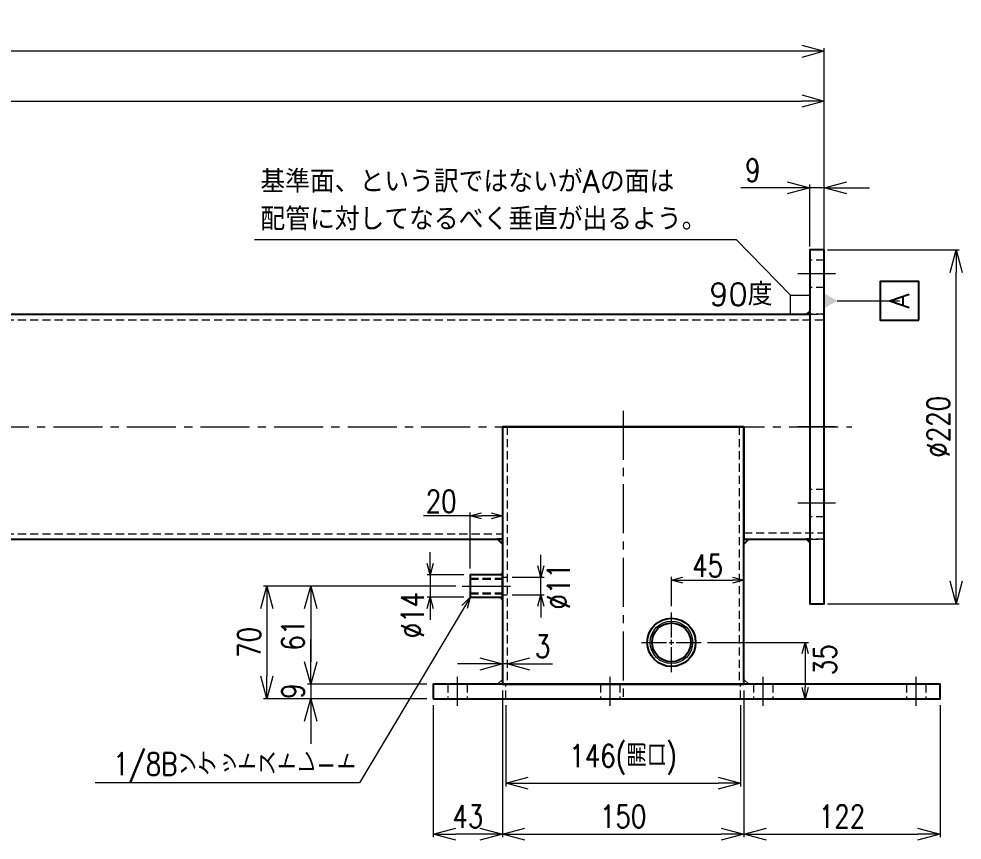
# Model space of a CAD drawing. Header units: millimetres. Extents: x 0 to 4931, y -34 to 1655.
# Drawn here: x 3816 to 4402, y 377 to 888 of the extents above; entities that cross this region are included whole.
import ezdxf
from ezdxf import colors
from ezdxf.entities.mleader import LeaderData, LeaderLine
from ezdxf.enums import TextEntityAlignment as Align
from ezdxf.math import Vec2, Vec3

# ---------------------------------------------------------------- set-up
doc = ezdxf.new("R2010")
doc.units = ezdxf.units.MM
doc.header["$LTSCALE"] = 1.6
doc.header["$PDMODE"] = 99
doc.header["$PDSIZE"] = 1
doc.linetypes.add('CENTER2', pattern=[28.575, 19.05, -3.175, 3.175, -3.175])
doc.linetypes.add('HIDDEN2', pattern=[4.7625, 3.175, -1.5875])
for name, color, linetype, lineweight in [('02_細線', 5, 'Continuous', 13), ('03_かくれ線', 6, 'HIDDEN2', 13), ('04_中心線', 1, 'CENTER2', 9), ('07_寸法線', 3, 'Continuous', 9), ('11_HATCH', 4, 'Continuous', 13)]:
    doc.layers.add(name, color=color, linetype=linetype, lineweight=lineweight)
doc.styles.get("Standard").update_dxf_attribs({"font": 'txt.shx', "bigfont": 'extfont2.shx'})
doc.styles.add('寸法用', font='simplex.shx', dxfattribs={"width": 0.8, "bigfont": '@extfont2.shx'})
doc.dimstyles.new('機械製図用', dxfattribs={"dimtxt": 3.5, "dimasz": 3.5, "dimexe": 2, "dimexo": 0, "dimgap": 1.2, "dimtad": 1, "dimdsep": 46, "dimtxsty": '寸法用', "dimblk": 'OPEN30', "dimcen": 0, "dimclrd": 256, "dimclre": 256, "dimclrt": 7, "dimazin": 2, "dimtm": 1e-09, "dimtfac": 0.75, "dimtmove": 0, "dimatfit": 3, "dimldrblk": 'OPEN30', "dimfxl": 1, "dimlwd": -1, "dimlwe": -1, "dimarcsym": 0})

# ---------------------------------------------------------------- blocks, each defined once
blk = doc.blocks.new('_Open30')
at = {"color": 0, "linetype": 'ByBlock', "lineweight": -2}
for p, q in [((-1, 0.268), (0, 0)), ((0, 0), (-1, -0.268)), ((0, 0), (-1, 0))]:
    blk.add_line(p, q, dxfattribs=at)
blk = doc.blocks.new('*D225')
at = {"layer": '07_寸法線', "transparency": 16777216}
for p, q in [((3030.42, 703.86), (3030.42, 838.45)), ((4316.42, 743.96), (4316.42, 838.45)), ((3044.42, 836.45), (4302.42, 836.45))]:
    blk.add_line(p, q, dxfattribs=at)
at = {"layer": 'Defpoints', "color": 0, "transparency": 16777216}
for p in [(4316.42, 836.45), (4316.42, 743.96), (3030.42, 703.86)]:
    blk.add_point(p, dxfattribs=at)
at = {"layer": '07_寸法線', "transparency": 16777216, "xscale": 14, "yscale": 14, "zscale": 14, "rotation": 180}
blk.add_blockref('_Open30', (3030.42, 836.45), dxfattribs=at)
at = {"layer": '07_寸法線', "transparency": 16777216, "xscale": 14, "yscale": 14, "zscale": 14}
blk.add_blockref('_Open30', (4316.42, 836.45), dxfattribs=at)
at = {"layer": '07_寸法線', "color": 7, "transparency": 16777216, "insert": (3673.42, 847.45), "char_height": 14, "attachment_point": 5, "style": '寸法用'}
blk.add_mtext('1286', dxfattribs=at)
blk = doc.blocks.new('*D226')
at = {"layer": '07_寸法線', "transparency": 16777216}
for p, q in [((3026.42, 738.96), (3026.42, 869.33)), ((4316.42, 743.96), (4316.42, 869.33)), ((4302.42, 867.33), (3040.42, 867.33))]:
    blk.add_line(p, q, dxfattribs=at)
at = {"layer": 'Defpoints', "color": 0, "transparency": 16777216}
for p in [(3026.42, 867.33), (3026.42, 738.96), (4316.42, 743.96)]:
    blk.add_point(p, dxfattribs=at)
at = {"layer": '07_寸法線', "transparency": 16777216, "xscale": 14, "yscale": 14, "zscale": 14, "rotation": 180}
blk.add_blockref('_Open30', (3026.42, 867.33), dxfattribs=at)
at = {"layer": '07_寸法線', "transparency": 16777216, "xscale": 14, "yscale": 14, "zscale": 14}
blk.add_blockref('_Open30', (4316.42, 867.33), dxfattribs=at)
at = {"layer": '07_寸法線', "color": 7, "transparency": 16777216, "insert": (3671.42, 878.33), "char_height": 14, "attachment_point": 5, "style": '寸法用'}
blk.add_mtext('1290', dxfattribs=at)
blk = doc.blocks.new('*D221')
at = {"layer": '07_寸法線', "transparency": 16777216}
for p, q in [((4318.42, 743.96), (4400.31, 743.96)), ((4398.31, 537.96), (4398.31, 729.96)), ((4318.42, 523.96), (4400.31, 523.96))]:
    blk.add_line(p, q, dxfattribs=at)
at = {"layer": 'Defpoints', "color": 0, "transparency": 16777216}
for p in [(4316.42, 743.96), (4398.31, 743.96), (4316.42, 523.96)]:
    blk.add_point(p, dxfattribs=at)
at = {"layer": '07_寸法線', "transparency": 16777216, "xscale": 14, "yscale": 14, "zscale": 14}
for p, rotation in [((4398.31, 743.96), 90), ((4398.31, 523.96), 270)]:
    blk.add_blockref('_Open30', p, dxfattribs=dict(at, rotation=rotation))
at = {"layer": '07_寸法線', "color": 7, "transparency": 16777216, "insert": (4387.31, 633.96), "char_height": 14, "attachment_point": 5, "rotation": 90, "style": '寸法用'}
blk.add_mtext('%%C220', dxfattribs=at)
blk = doc.blocks.new('*D222')
at = {"layer": '07_寸法線', "transparency": 16777216}
for p, q in [((4293.42, 782.48), (4264.49, 782.48)), ((4307.42, 745.96), (4307.42, 784.48)), ((4316.42, 782.48), (4307.42, 782.48)), ((4316.42, 745.96), (4316.42, 784.48)), ((4330.42, 782.48), (4344.42, 782.48))]:
    blk.add_line(p, q, dxfattribs=at)
at = {"layer": 'Defpoints', "color": 0, "transparency": 16777216}
for p in [(4307.42, 782.48), (4307.42, 743.96), (4316.42, 743.96)]:
    blk.add_point(p, dxfattribs=at)
at = {"layer": '07_寸法線', "transparency": 16777216, "xscale": 14, "yscale": 14, "zscale": 14}
blk.add_blockref('_Open30', (4307.42, 782.48), dxfattribs=at)
at = {"layer": '07_寸法線', "transparency": 16777216, "xscale": 14, "yscale": 14, "zscale": 14, "rotation": 180}
blk.add_blockref('_Open30', (4316.42, 782.48), dxfattribs=at)
at = {"layer": '07_寸法線', "color": 7, "transparency": 16777216, "insert": (4271.96, 793.48), "char_height": 14, "attachment_point": 5, "style": '寸法用'}
blk.add_mtext('9', dxfattribs=at)
blk = doc.blocks.new('*D265')
at = {"layer": '07_寸法線', "transparency": 16777216}
for p, q in [((4221.42, 522.46), (4221.42, 540.65)), ((4266.42, 525.15), (4266.42, 540.65)), ((4228.42, 538.65), (4259.42, 538.65))]:
    blk.add_line(p, q, dxfattribs=at)
at = {"layer": 'Defpoints', "color": 0, "transparency": 16777216}
for p in [(4266.42, 538.65), (4221.42, 518.46), (4266.42, 521.15)]:
    blk.add_point(p, dxfattribs=at)
at = {"layer": '07_寸法線', "transparency": 16777216, "xscale": 7, "yscale": 7, "zscale": 7, "rotation": 180}
blk.add_blockref('_Open30', (4221.42, 538.65), dxfattribs=at)
at = {"layer": '07_寸法線', "transparency": 16777216, "xscale": 7, "yscale": 7, "zscale": 7}
blk.add_blockref('_Open30', (4266.42, 538.65), dxfattribs=at)
at = {"layer": '07_寸法線', "color": 7, "transparency": 16777216, "insert": (4243.92, 547.65), "char_height": 14, "attachment_point": 5, "style": '寸法用'}
blk.add_mtext('45', dxfattribs=at)
blk = doc.blocks.new('*D264')
at = {"layer": '07_寸法線', "transparency": 16777216}
for p, q in [((4243.92, 499.96), (4306.52, 499.96)), ((4304.52, 492.96), (4304.52, 471.96)), ((4303.16, 464.96), (4306.52, 464.96))]:
    blk.add_line(p, q, dxfattribs=at)
at = {"layer": 'Defpoints', "color": 0, "transparency": 16777216}
for p in [(4239.92, 499.96), (4299.16, 464.96), (4304.52, 464.96)]:
    blk.add_point(p, dxfattribs=at)
at = {"layer": '07_寸法線', "transparency": 16777216, "xscale": 7, "yscale": 7, "zscale": 7}
for p, rotation in [((4304.52, 499.96), 90), ((4304.52, 464.96), 270)]:
    blk.add_blockref('_Open30', p, dxfattribs=dict(at, rotation=rotation))
at = {"layer": '07_寸法線', "color": 7, "transparency": 16777216, "insert": (4316.92, 489.19), "char_height": 14, "attachment_point": 5, "rotation": 90, "style": '寸法用'}
blk.add_mtext('35', dxfattribs=at)
blk = doc.blocks.new('*D271')
at = {"layer": '07_寸法線', "transparency": 16777216}
for p, q in [((4116.42, 469.96), (4116.42, 378.78)), ((4266.42, 469.96), (4266.42, 378.78)), ((4130.42, 380.78), (4252.42, 380.78))]:
    blk.add_line(p, q, dxfattribs=at)
at = {"layer": 'Defpoints', "color": 0, "transparency": 16777216}
for p in [(4116.42, 473.96), (4266.42, 473.96), (4266.42, 380.78)]:
    blk.add_point(p, dxfattribs=at)
at = {"layer": '07_寸法線', "transparency": 16777216, "xscale": 14, "yscale": 14, "zscale": 14, "rotation": 180}
blk.add_blockref('_Open30', (4116.42, 380.78), dxfattribs=at)
at = {"layer": '07_寸法線', "transparency": 16777216, "xscale": 14, "yscale": 14, "zscale": 14}
blk.add_blockref('_Open30', (4266.42, 380.78), dxfattribs=at)
at = {"layer": '07_寸法線', "color": 7, "transparency": 16777216, "insert": (4191.42, 391.78), "char_height": 14, "attachment_point": 5, "style": '寸法用'}
blk.add_mtext('150', dxfattribs=at)
blk = doc.blocks.new('*D270')
at = {"layer": '07_寸法線', "transparency": 16777216}
for p, q in [((4116.42, 469.96), (4116.42, 378.78)), ((4073.42, 460.96), (4073.42, 378.78)), ((4102.42, 380.78), (4087.42, 380.78))]:
    blk.add_line(p, q, dxfattribs=at)
at = {"layer": 'Defpoints', "color": 0, "transparency": 16777216}
for p in [(4116.42, 473.96), (4073.42, 464.96), (4073.42, 380.78)]:
    blk.add_point(p, dxfattribs=at)
at = {"layer": '07_寸法線', "transparency": 16777216, "xscale": 14, "yscale": 14, "zscale": 14, "rotation": 180}
blk.add_blockref('_Open30', (4073.42, 380.78), dxfattribs=at)
at = {"layer": '07_寸法線', "transparency": 16777216, "xscale": 14, "yscale": 14, "zscale": 14}
blk.add_blockref('_Open30', (4116.42, 380.78), dxfattribs=at)
at = {"layer": '07_寸法線', "color": 7, "transparency": 16777216, "insert": (4094.92, 391.78), "char_height": 14, "attachment_point": 5, "style": '寸法用'}
blk.add_mtext('43', dxfattribs=at)
blk = doc.blocks.new('*D272')
at = {"layer": '07_寸法線', "transparency": 16777216}
for p, q in [((4266.42, 469.96), (4266.42, 378.78)), ((4388.42, 460.96), (4388.42, 378.78)), ((4280.42, 380.78), (4374.42, 380.78))]:
    blk.add_line(p, q, dxfattribs=at)
at = {"layer": 'Defpoints', "color": 0, "transparency": 16777216}
for p in [(4266.42, 473.96), (4388.42, 464.96), (4388.42, 380.78)]:
    blk.add_point(p, dxfattribs=at)
at = {"layer": '07_寸法線', "transparency": 16777216, "xscale": 14, "yscale": 14, "zscale": 14, "rotation": 180}
blk.add_blockref('_Open30', (4266.42, 380.78), dxfattribs=at)
at = {"layer": '07_寸法線', "transparency": 16777216, "xscale": 14, "yscale": 14, "zscale": 14}
blk.add_blockref('_Open30', (4388.42, 380.78), dxfattribs=at)
at = {"layer": '07_寸法線', "color": 7, "transparency": 16777216, "insert": (4327.42, 391.78), "char_height": 14, "attachment_point": 5, "style": '寸法用'}
blk.add_mtext('122', dxfattribs=at)
blk = doc.blocks.new('*D269')
at = {"layer": '07_寸法線', "transparency": 16777216}
for p, q in [((3997.25, 487.96), (3997.25, 501.96)), ((4069.42, 473.96), (3995.25, 473.96)), ((3997.25, 473.96), (3997.25, 464.96)), ((4069.42, 464.96), (3995.25, 464.96)), ((3997.25, 450.96), (3997.25, 436.96))]:
    blk.add_line(p, q, dxfattribs=at)
at = {"layer": 'Defpoints', "color": 0, "transparency": 16777216}
for p in [(4073.42, 473.96), (3997.25, 464.96), (4073.42, 464.96)]:
    blk.add_point(p, dxfattribs=at)
at = {"layer": '07_寸法線', "transparency": 16777216, "xscale": 14, "yscale": 14, "zscale": 14}
for p, rotation in [((3997.25, 473.96), 270), ((3997.25, 464.96), 90)]:
    blk.add_blockref('_Open30', p, dxfattribs=dict(at, rotation=rotation))
at = {"layer": '07_寸法線', "color": 7, "transparency": 16777216, "insert": (3986.25, 469.63), "char_height": 14, "attachment_point": 5, "rotation": 90, "style": '寸法用'}
blk.add_mtext('9', dxfattribs=at)
blk = doc.blocks.new('*D266')
at = {"layer": '07_寸法線', "transparency": 16777216}
for p, q in [((4096.42, 545.96), (4096.42, 580.6)), ((4116.42, 545.96), (4116.42, 580.6)), ((4096.42, 578.6), (4067.29, 578.6)), ((4109.42, 578.6), (4103.42, 578.6))]:
    blk.add_line(p, q, dxfattribs=at)
at = {"layer": 'Defpoints', "color": 0, "transparency": 16777216}
for p in [(4096.42, 578.6), (4096.42, 541.96), (4116.42, 541.96)]:
    blk.add_point(p, dxfattribs=at)
at = {"layer": '07_寸法線', "transparency": 16777216, "xscale": 7, "yscale": 7, "zscale": 7, "rotation": 180}
blk.add_blockref('_Open30', (4096.42, 578.6), dxfattribs=at)
at = {"layer": '07_寸法線', "transparency": 16777216, "xscale": 7, "yscale": 7, "zscale": 7}
blk.add_blockref('_Open30', (4116.42, 578.6), dxfattribs=at)
at = {"layer": '07_寸法線', "color": 7, "transparency": 16777216, "insert": (4078.36, 587.6), "char_height": 14, "attachment_point": 5, "style": '寸法用'}
blk.add_mtext('20', dxfattribs=at)
blk = doc.blocks.new('*D267')
at = {"layer": '07_寸法線', "transparency": 16777216}
for p, q in [((4071.57, 548.96), (4071.57, 555.96)), ((4092.42, 541.96), (4069.57, 541.96)), ((4071.57, 541.96), (4071.57, 527.96)), ((4092.42, 527.96), (4069.57, 527.96)), ((4071.57, 520.96), (4071.57, 513.96))]:
    blk.add_line(p, q, dxfattribs=at)
at = {"layer": 'Defpoints', "color": 0, "transparency": 16777216}
for p in [(4096.42, 541.96), (4071.57, 527.96), (4096.42, 527.96)]:
    blk.add_point(p, dxfattribs=at)
at = {"layer": '07_寸法線', "transparency": 16777216, "xscale": 7, "yscale": 7, "zscale": 7}
for p, rotation in [((4071.57, 541.96), 270), ((4071.57, 527.96), 90)]:
    blk.add_blockref('_Open30', p, dxfattribs=dict(at, rotation=rotation))
at = {"layer": '07_寸法線', "color": 7, "transparency": 16777216, "insert": (4060.57, 516.86), "char_height": 14, "attachment_point": 5, "rotation": 90, "style": '寸法用'}
blk.add_mtext('%%C14', dxfattribs=at)
blk = doc.blocks.new('*D268')
at = {"layer": '07_寸法線', "transparency": 16777216}
for p, q in [((4087.42, 534.96), (3968.02, 534.96)), ((3970.02, 520.96), (3970.02, 478.96)), ((4069.42, 464.96), (3968.02, 464.96))]:
    blk.add_line(p, q, dxfattribs=at)
at = {"layer": 'Defpoints', "color": 0, "transparency": 16777216}
for p in [(4091.42, 534.96), (3970.02, 464.96), (4073.42, 464.96)]:
    blk.add_point(p, dxfattribs=at)
at = {"layer": '07_寸法線', "transparency": 16777216, "xscale": 14, "yscale": 14, "zscale": 14}
for p, rotation in [((3970.02, 534.96), 90), ((3970.02, 464.96), 270)]:
    blk.add_blockref('_Open30', p, dxfattribs=dict(at, rotation=rotation))
at = {"layer": '07_寸法線', "color": 7, "transparency": 16777216, "insert": (3959.02, 499.96), "char_height": 14, "attachment_point": 5, "rotation": 90, "style": '寸法用'}
blk.add_mtext('70', dxfattribs=at)
blk = doc.blocks.new('*D274')
at = {"layer": '07_寸法線', "transparency": 16777216}
for p, q in [((4140.28, 547.46), (4140.28, 554.46)), ((4122.42, 540.46), (4142.28, 540.46)), ((4140.28, 529.46), (4140.28, 540.46)), ((4122.42, 529.46), (4142.28, 529.46)), ((4140.28, 522.46), (4140.28, 515.46))]:
    blk.add_line(p, q, dxfattribs=at)
at = {"layer": 'Defpoints', "color": 0, "transparency": 16777216}
for p in [(4118.42, 540.46), (4140.28, 540.46), (4118.42, 529.46)]:
    blk.add_point(p, dxfattribs=at)
at = {"layer": '07_寸法線', "transparency": 16777216, "xscale": 7, "yscale": 7, "zscale": 7}
for p, rotation in [((4140.28, 540.46), 270), ((4140.28, 529.46), 90)]:
    blk.add_blockref('_Open30', p, dxfattribs=dict(at, rotation=rotation))
at = {"layer": '07_寸法線', "color": 7, "transparency": 16777216, "insert": (4151.23, 534.79), "char_height": 14, "attachment_point": 5, "rotation": 90, "style": '寸法用'}
blk.add_mtext('%%C11', dxfattribs=at)
blk = doc.blocks.new('*D273')
at = {"layer": '07_寸法線', "transparency": 16777216}
for p, q in [((4102.42, 486.52), (4088.42, 486.52)), ((4116.42, 489.89), (4116.42, 484.52)), ((4119.42, 486.52), (4116.42, 486.52)), ((4133.42, 486.52), (4147.42, 486.52)), ((4119.42, 484.89), (4119.42, 484.52))]:
    blk.add_line(p, q, dxfattribs=at)
at = {"layer": 'Defpoints', "color": 0, "transparency": 16777216}
for p in [(4116.42, 493.89), (4116.42, 486.52), (4119.42, 488.89)]:
    blk.add_point(p, dxfattribs=at)
at = {"layer": '07_寸法線', "transparency": 16777216, "xscale": 14, "yscale": 14, "zscale": 14}
blk.add_blockref('_Open30', (4116.42, 486.52), dxfattribs=at)
at = {"layer": '07_寸法線', "transparency": 16777216, "xscale": 14, "yscale": 14, "zscale": 14, "rotation": 180}
blk.add_blockref('_Open30', (4119.42, 486.52), dxfattribs=at)
at = {"layer": '07_寸法線', "color": 7, "transparency": 16777216, "insert": (4141.38, 497.52), "char_height": 14, "attachment_point": 5, "style": '寸法用'}
blk.add_mtext('3', dxfattribs=at)
blk = doc.blocks.new('*D289')
at = {"layer": '07_寸法線', "transparency": 16777216}
for p, q in [((4118.42, 460.96), (4118.42, 410.4)), ((4264.42, 460.96), (4264.42, 410.4)), ((4132.42, 412.4), (4250.42, 412.4))]:
    blk.add_line(p, q, dxfattribs=at)
at = {"layer": 'Defpoints', "color": 0, "transparency": 16777216}
for p in [(4118.42, 464.96), (4264.42, 464.96), (4264.42, 412.4)]:
    blk.add_point(p, dxfattribs=at)
at = {"layer": '07_寸法線', "transparency": 16777216, "xscale": 14, "yscale": 14, "zscale": 14, "rotation": 180}
blk.add_blockref('_Open30', (4118.42, 412.4), dxfattribs=at)
at = {"layer": '07_寸法線', "transparency": 16777216, "xscale": 14, "yscale": 14, "zscale": 14}
blk.add_blockref('_Open30', (4264.42, 412.4), dxfattribs=at)
at = {"layer": '07_寸法線', "color": 7, "transparency": 16777216, "insert": (4191.42, 427.07), "char_height": 14, "attachment_point": 5, "style": '寸法用'}
blk.add_mtext('146(開口)', dxfattribs=at)
blk = doc.blocks.new('AM_DATUM')
at = {"transparency": 16777216}
blk.add_lwpolyline([(3, -3), (-3, -3), (-3, 3), (3, 3)], close=True, dxfattribs=at)
blk.add_attdef('DATUM', text='', height=3, dxfattribs=at).set_placement((0, 0), align=Align.MIDDLE)
blk = doc.blocks.new('_DatumFilled')
at = {"color": 0, "linetype": 'ByBlock'}
blk.add_solid([(0, 0.577), (-1, 0), (0, -0.577)], dxfattribs=at)
blk = doc.blocks.new('*U263')
at = {"layer": '04_中心線', "color": 0, "linetype": 'CENTER2', "transparency": 16777216}
for p, q in [((0, 3), (0, 18.5)), ((-18.5, 0), (-3, 0)), ((3, 0), (18.5, 0)), ((0, -18.5), (0, -3))]:
    blk.add_line(p, q, dxfattribs=at)
at = {"layer": '04_中心線', "color": 0, "linetype": 'Continuous', "transparency": 16777216}
for p, q in [((-1.5, 0), (1.5, 0)), ((0, -1.5), (0, 1.5))]:
    blk.add_line(p, q, dxfattribs=at)
blk = doc.blocks.new('*D276')
at = {"layer": '07_寸法線', "transparency": 16777216}
for p, q in [((4087.42, 534.96), (3995.25, 534.96)), ((3997.25, 520.96), (3997.25, 487.96)), ((4069.42, 473.96), (3995.25, 473.96))]:
    blk.add_line(p, q, dxfattribs=at)
at = {"layer": 'Defpoints', "color": 0, "transparency": 16777216}
for p in [(4091.42, 534.96), (3997.25, 473.96), (4073.42, 473.96)]:
    blk.add_point(p, dxfattribs=at)
at = {"layer": '07_寸法線', "transparency": 16777216, "xscale": 14, "yscale": 14, "zscale": 14}
for p, rotation in [((3997.25, 534.96), 90), ((3997.25, 473.96), 270)]:
    blk.add_blockref('_Open30', p, dxfattribs=dict(at, rotation=rotation))
at = {"layer": '07_寸法線', "color": 7, "transparency": 16777216, "insert": (3986.25, 504.46), "char_height": 14, "attachment_point": 5, "rotation": 90, "style": '寸法用'}
blk.add_mtext('61', dxfattribs=at)

msp = doc.modelspace()

# ---------------------------------------------------------------- linework, layer by layer
at = {"color": 0}
for p, q in [((3035.425, 703.859), (4307.425, 703.859)), ((4116.425, 633.959), (4116.425, 564.059)), ((4116.425, 633.959), (4266.425, 633.959)), ((4266.425, 633.959), (4266.425, 564.059)), ((3035.425, 564.059), (4116.425, 564.059)), ((4266.425, 564.059), (4307.425, 564.059))]:
    msp.add_line(p, q, dxfattribs=at)
msp.add_lwpolyline([(4316.425, 743.959), (4307.425, 743.959), (4307.425, 523.959), (4316.425, 523.959)], close=True, dxfattribs=at)
at = {"color": 3}
for points in [[(4307.425, 703.859), (4305.425, 703.859), (4305.425, 703.859), (4307.425, 705.859)], [(4307.425, 564.059), (4305.425, 564.059), (4305.425, 564.059), (4307.425, 562.059)]]:
    msp.add_lwpolyline(points, close=True, dxfattribs=at)
for points in [[(4116.425, 473.959), (4266.425, 473.959), (4266.425, 633.959), (4116.425, 633.959)], [(4096.425, 527.959), (4116.425, 527.959), (4116.425, 541.959), (4096.425, 541.959)], [(4073.425, 464.959), (4388.425, 464.959), (4388.425, 473.959), (4073.425, 473.959)]]:
    msp.add_lwpolyline(points, close=True)
for points in [[(4116.425, 561.059), (4116.425, 564.059), (4113.425, 564.059), (4116.425, 561.059)], [(4266.425, 561.059), (4266.425, 564.059), (4269.425, 564.059), (4266.425, 561.059)]]:
    msp.add_lwpolyline(points, dxfattribs=at)
for radius in [15, 12.059]:
    msp.add_circle((4221.425, 499.959), radius)
at = {"layer": '02_細線'}
msp.add_circle((4221.425, 499.959), 13.221, dxfattribs=at)
at = {"layer": '03_かくれ線'}
for p, q in [((4316.425, 737.453), (4307.425, 737.453)), ((4316.425, 720.459), (4307.425, 720.459)), ((4307.425, 703.859), (4316.425, 703.859)), ((4316.425, 703.859), (4307.425, 703.859)), ((4316.425, 703.859), (4316.425, 564.059)), ((3030.425, 700.459), (4316.425, 700.459)), ((4119.425, 633.959), (4119.425, 473.959)), ((4263.425, 633.959), (4263.425, 473.959)), ((4316.425, 594.953), (4307.425, 594.953)), ((4316.425, 577.959), (4307.425, 577.959)), ((3030.425, 567.459), (4116.425, 567.459)), ((4266.425, 568.059), (4316.425, 568.059)), ((4307.425, 564.059), (4316.425, 564.059)), ((4316.425, 564.059), (4307.425, 564.059)), ((4096.425, 539.823), (4116.425, 539.823)), ((4116.425, 540.459), (4119.425, 540.459)), ((4096.425, 539.242), (4116.425, 539.242)), ((4096.425, 530.676), (4116.425, 530.676)), ((4096.425, 530.095), (4116.425, 530.095)), ((4116.425, 529.459), (4119.425, 529.459)), ((4082.425, 473.959), (4082.425, 464.959)), ((4094.425, 473.959), (4094.425, 464.959)), ((4118.425, 464.959), (4118.425, 473.959)), ((4177.425, 473.959), (4177.425, 464.959)), ((4189.425, 473.959), (4189.425, 464.959)), ((4264.425, 464.959), (4264.425, 473.959)), ((4272.425, 473.959), (4272.425, 464.959)), ((4284.425, 473.959), (4284.425, 464.959)), ((4367.425, 473.959), (4367.425, 464.959)), ((4379.425, 473.959), (4379.425, 464.959))]:
    msp.add_line(p, q, dxfattribs=at)
at = {"layer": '04_中心線'}
for p, q in [((4323.422, 728.959), (4300.048, 728.959)), ((4191.425, 643.959), (4191.425, 463.959)), ((3014.405, 633.959), (4333.565, 633.959)), ((4323.422, 633.959), (4300.048, 633.959)), ((4323.422, 586.459), (4300.048, 586.459)), ((4091.425, 534.959), (4121.425, 534.959)), ((4114.925, 534.959), (4120.925, 534.959)), ((4088.425, 460.459), (4088.425, 478.459)), ((4183.425, 460.459), (4183.425, 478.459)), ((4278.425, 460.459), (4278.425, 478.459)), ((4373.425, 460.459), (4373.425, 478.459))]:
    msp.add_line(p, q, dxfattribs=at)
at = {"layer": '07_寸法線'}
for p in [(3962.38, 750.308), (4295.425, 715.859)]:
    msp.add_line(p, (4261.654, 750.308), dxfattribs=at)
msp.add_lwpolyline([(4295.425, 703.859), (4295.425, 715.859), (4307.425, 715.859)], dxfattribs=at)
at = {"layer": '11_HATCH'}
for points in [[(4114.925, 541.959), (4116.425, 543.459), (4116.425, 541.959), (4114.925, 541.959)], [(4114.925, 527.959), (4116.425, 527.959), (4116.425, 526.459), (4114.925, 527.959)], [(4116.425, 473.959), (4116.425, 476.959), (4113.425, 473.959), (4116.425, 473.959)], [(4266.425, 476.959), (4266.425, 473.959), (4269.425, 473.959), (4266.425, 476.959)]]:
    msp.add_lwpolyline(points, dxfattribs=at)

# ---------------------------------------------------------------- block references
at = {"layer": '04_中心線', "linetype": 'CENTER2'}
msp.add_blockref('*U263', (4221.425, 499.959), dxfattribs=at)

# ---------------------------------------------------------------- texts
at = {"layer": '07_寸法線', "ltscale": 2, "char_height": 14, "attachment_point": 1}
for s, width, heights, insert in [('基準面、という訳ではないがAの面は\\P配管に対してなるべく垂直が出るよう。', 348.04969, [61.94], (3966.003, 793.439)), ('90度', 40.7708, [24.519], (4244.861, 723.33))]:
    msp.add_mtext_dynamic_manual_height_columns(s, width=width, gutter_width=15, heights=heights, dxfattribs=dict(at, insert=insert))

# ---------------------------------------------------------------- dimensions: what is measured, and where the dimension line sits
at = {"layer": '07_寸法線'}
for base, p1, p2, override, picture, middle in [((3026.425, 867.327), (4316.425, 743.959), (3026.425, 738.959), {"dimtxt": 14, "dimasz": 14, "dimgap": 4}, '*D226', (3671.425, 878.327)), ((4316.425, 836.45), (3030.425, 703.859), (4316.425, 743.959), {"dimtxt": 14, "dimasz": 14, "dimgap": 4}, '*D225', (3673.425, 847.45)), ((4307.425, 782.482), (4316.425, 743.959), (4307.425, 743.959), {"dimtxt": 14, "dimasz": 14, "dimexo": 2, "dimgap": 4}, '*D222', (4271.958, 793.482)), ((4096.425, 578.599), (4116.425, 541.959), (4096.425, 541.959), {"dimtxt": 14, "dimasz": 7, "dimexo": 4, "dimgap": 2}, '*D266', (4078.358, 587.599)), ((4266.425, 538.65), (4221.425, 518.459), (4266.425, 521.149), {"dimtxt": 14, "dimasz": 7, "dimexo": 4, "dimgap": 2}, '*D265', (4243.925, 547.65)), ((4073.425, 380.784), (4116.425, 473.959), (4073.425, 464.959), {"dimtxt": 14, "dimasz": 14, "dimexo": 4, "dimgap": 4}, '*D270', (4094.925, 391.784)), ((4266.425, 380.784), (4116.425, 473.959), (4266.425, 473.959), {"dimtxt": 14, "dimasz": 14, "dimexo": 4, "dimgap": 4}, '*D271', (4191.425, 391.784)), ((4388.425, 380.784), (4266.425, 473.959), (4388.425, 464.959), {"dimtxt": 14, "dimasz": 14, "dimexo": 4, "dimgap": 4}, '*D272', (4327.425, 391.784))]:
    dim = msp.add_linear_dim(base=base, p1=p1, p2=p2, dimstyle='機械製図用', override=override, dxfattribs=at)
    dim.commit()
    dim.dimension.update_dxf_attribs({"geometry": picture, "text_midpoint": middle})
dim = msp.add_linear_dim(base=(4398.314, 743.959), p1=(4316.425, 523.959), p2=(4316.425, 743.959), angle=90, text='%%C<>', dimstyle='機械製図用', override={"dimtxt": 14, "dimasz": 14, "dimexo": 2, "dimgap": 4}, dxfattribs=at)
dim.commit()
dim.dimension.update_dxf_attribs({"geometry": '*D221', "text_midpoint": (4387.314, 633.959)})
for base, p1, p2, override, picture, middle in [((4071.565, 527.959), (4096.425, 541.959), (4096.425, 527.959), {"dimtxt": 14, "dimasz": 7, "dimexo": 4, "dimgap": 4, "dimtmove": 2}, '*D267', (4060.565, 516.86)), ((4140.284, 540.459), (4118.425, 529.459), (4118.425, 540.459), {"dimtxt": 14, "dimasz": 7, "dimexo": 4, "dimgap": 2, "dimtmove": 2}, '*D274', (4151.228, 534.789))]:
    dim = msp.add_linear_dim(base=base, p1=p1, p2=p2, angle=90, text='%%C<>', dimstyle='機械製図用', override=override, dxfattribs=at)
    dim.commit()
    dim.dimension.update_dxf_attribs({"geometry": picture, "text_midpoint": middle, "dimtype": 160})
for base, p2, picture, middle in [((3970.022, 464.959), (4073.425, 464.959), '*D268', (3959.022, 499.959)), ((3997.254, 473.959), (4073.425, 473.959), '*D276', (3986.254, 504.459))]:
    dim = msp.add_linear_dim(base=base, p1=(4091.425, 534.959), p2=p2, angle=90, dimstyle='機械製図用', override={"dimtxt": 14, "dimasz": 14, "dimexo": 4, "dimgap": 4}, dxfattribs=at)
    dim.commit()
    dim.dimension.update_dxf_attribs({"geometry": picture, "text_midpoint": middle})
dim = msp.add_linear_dim(base=(4116.425, 486.516), p1=(4119.425, 488.893), p2=(4116.425, 493.893), dimstyle='機械製図用', override={"dimtxt": 14, "dimasz": 14, "dimexo": 4, "dimgap": 4, "dimtmove": 2}, dxfattribs=at)
dim.commit()
dim.dimension.update_dxf_attribs({"geometry": '*D273', "text_midpoint": (4141.378, 497.516), "dimtype": 160})
for base, p1, p2, override, picture, middle in [((3997.254, 464.959), (4073.425, 473.959), (4073.425, 464.959), {"dimtxt": 14, "dimasz": 14, "dimexo": 4, "dimgap": 4, "dimtmove": 2}, '*D269', (3986.254, 469.63)), ((4304.519, 464.959), (4239.925, 499.959), (4299.156, 464.959), {"dimtxt": 14, "dimasz": 7, "dimexo": 4, "dimgap": 2, "dimtmove": 2}, '*D264', (4316.916, 489.191))]:
    dim = msp.add_linear_dim(base=base, p1=p1, p2=p2, angle=90, dimstyle='機械製図用', override=override, dxfattribs=at)
    dim.commit()
    dim.dimension.update_dxf_attribs({"geometry": picture, "text_midpoint": middle, "dimtype": 160})
dim = msp.add_linear_dim(base=(4264.425, 412.399), p1=(4118.425, 464.959), p2=(4264.425, 464.959), text='<>(開口)', dimstyle='機械製図用', override={"dimtxt": 14, "dimasz": 14, "dimexo": 4, "dimgap": 4}, dxfattribs=at)
dim.commit()
dim.dimension.update_dxf_attribs({"geometry": '*D289', "text_midpoint": (4191.425, 427.066)})

# ---------------------------------------------------------------- leaders
ml = msp.add_multileader_block('Standard', dxfattribs=at)
ml.set_content('AM_DATUM', color=256, scale=-4)
ml.set_attribute('DATUM', 'A', width=0)
ml.set_leader_properties(color=256, linetype='ByLayer', lineweight=-1)
ml.set_arrow_properties(name='DATUMFILLED')
ml.build(insert=Vec2(0, 0))
ml.multileader.update_dxf_attribs({"has_dogleg": 0, "text_right_attachment_type": 6, "dogleg_length": 0, "arrow_head_size": 8, "scale": 4, "block_connection_type": 1})
ctx = ml.context
ctx.base_point, ctx.scale, ctx.char_height, ctx.arrow_head_size, ctx.landing_gap_size, ctx.plane_origin, ctx.plane_x_axis, ctx.plane_y_axis = Vec3(4363.136, 712.286), 4, 16, 8, 8, Vec3(4316.425, 743.454), Vec3(0, -1), Vec3(1, 0)
ctx.right_attachment, ctx.attachment_type = 6, 1
notes = []
notes.append((ctx, [(0, (1, 1, 0), (4363.136, 712.286), (1, 0), 0, [(0, [(4316.425, 712.286)], 0, [])])]))
ctx.block.insert, ctx.block.rotation, ctx.block.scale = Vec3(4363.136, 712.286), 1.5707963, Vec3(-4, 4, 4)
ml = msp.add_multileader_mtext('Standard', dxfattribs=at)
ml.set_content('1/8Bソケットストレ-ト', color=7, style='寸法用')
ml.set_leader_properties(color=256, linetype='ByLayer', lineweight=-1)
ml.set_arrow_properties(name='OPEN30')
ml.build(insert=Vec2(0, 0))
ml.multileader.update_dxf_attribs({"has_dogleg": 0, "text_left_attachment_type": 6, "text_right_attachment_type": 6, "arrow_head_size": 7})
ctx = ml.context
ctx.base_point, ctx.char_height, ctx.arrow_head_size, ctx.plane_origin = Vec3(3862.975, 412.674), 14, 7, Vec3(3787.196, 159.143)
ctx.left_attachment, ctx.right_attachment, ctx.text_align_type = 6, 6, 2
notes.append((ctx, [(0, (1, 1, 0), (4035.508, 412.674), (-1, 0), 8, [(0, [(4096.425, 527.959)], 0, [])])]))
ctx.mtext.insert, ctx.mtext.alignment, ctx.mtext.flow_direction = Vec3(4025.508, 431.34), 3, 5
for ctx, leaders in notes:
    for number, flags, end, landing, length, lines in leaders:
        leader = LeaderData()
        leader.index, (leader.has_last_leader_line, leader.has_dogleg_vector, leader.attachment_direction) = number, flags
        leader.last_leader_point, leader.dogleg_vector, leader.dogleg_length = Vec3(end), Vec3(landing), length
        for number, points, colour, breaks in lines:
            line = LeaderLine()
            line.index, line.vertices, line.color, line.breaks = number, Vec3.list(points), colors.encode_raw_color(colour), breaks
            leader.lines.append(line)
        ctx.leaders.append(leader)

doc.saveas('drawing.dxf')
